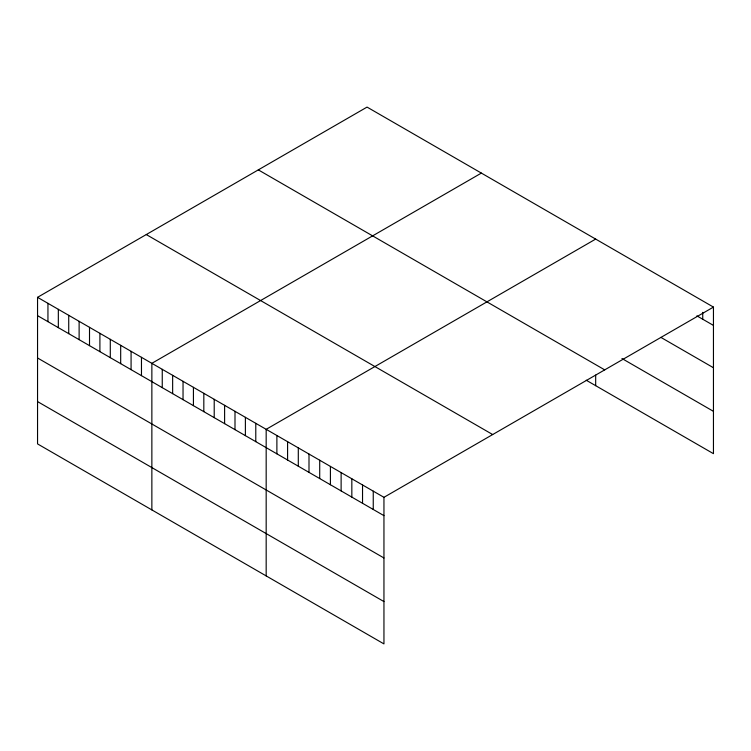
<?xml version="1.0" encoding="UTF-8"?>
<svg xmlns="http://www.w3.org/2000/svg" width="751" height="751" viewBox="0 0 751 751"><rect width="100%" height="100%" fill="white"/><g stroke="black" fill="none" stroke-linecap="round" stroke-linejoin="round"><path stroke-width="1.13" d="M37.55 297.33L383.949 497.322L383.949 643.907L37.55 443.907L37.55 297.33L367.051 107.093L713.45 307.093L713.45 453.67L586.231 380.222M481.363 173.096L151.862 363.324L151.862 509.91M595.674 239.09L266.173 429.328L266.173 575.904M383.949 497.322L713.45 307.093M696.9 315.861L713.45 325.408M660.889 337.387L713.45 367.737M621.95 358.518L713.45 411.341M258.316 169.876L604.715 369.868M146.285 234.556L492.684 434.547M37.55 315.655L383.949 515.646M37.55 357.983L383.949 557.974M37.55 401.588L383.949 601.579M702.739 312.36L702.739 319.231M595.674 375.087L595.674 385.676M373.247 491.145L373.247 509.469M362.536 484.958L362.536 503.283M351.834 478.781L351.834 497.106M341.123 472.595L341.123 490.919M330.412 466.418L330.412 484.742M319.71 460.232L319.71 478.556M308.999 454.055L308.999 472.379M298.297 447.868L298.297 466.193M287.586 441.691L287.586 460.016M276.884 435.505L276.884 453.829M255.781 423.329L255.781 441.644M245.389 417.321L245.389 435.646M234.997 411.323L234.997 429.647M224.605 405.324L224.605 423.648M214.213 399.325L214.213 417.65M203.821 393.327L203.821 411.651M193.429 387.328L193.429 405.653M183.037 381.33L183.037 399.654M172.646 375.331L172.646 393.646M162.254 369.323L162.254 387.647M141.47 357.326L141.47 375.65M131.078 351.327L131.078 369.652M120.686 345.329L120.686 363.653M110.294 339.33L110.294 357.654M99.902 333.331L99.902 351.656M89.51 327.333L89.51 345.648M79.118 321.325L79.118 339.649M68.726 315.326L68.726 333.651M58.334 309.328L58.334 327.652M47.942 303.329L47.942 321.653"/></g></svg>
